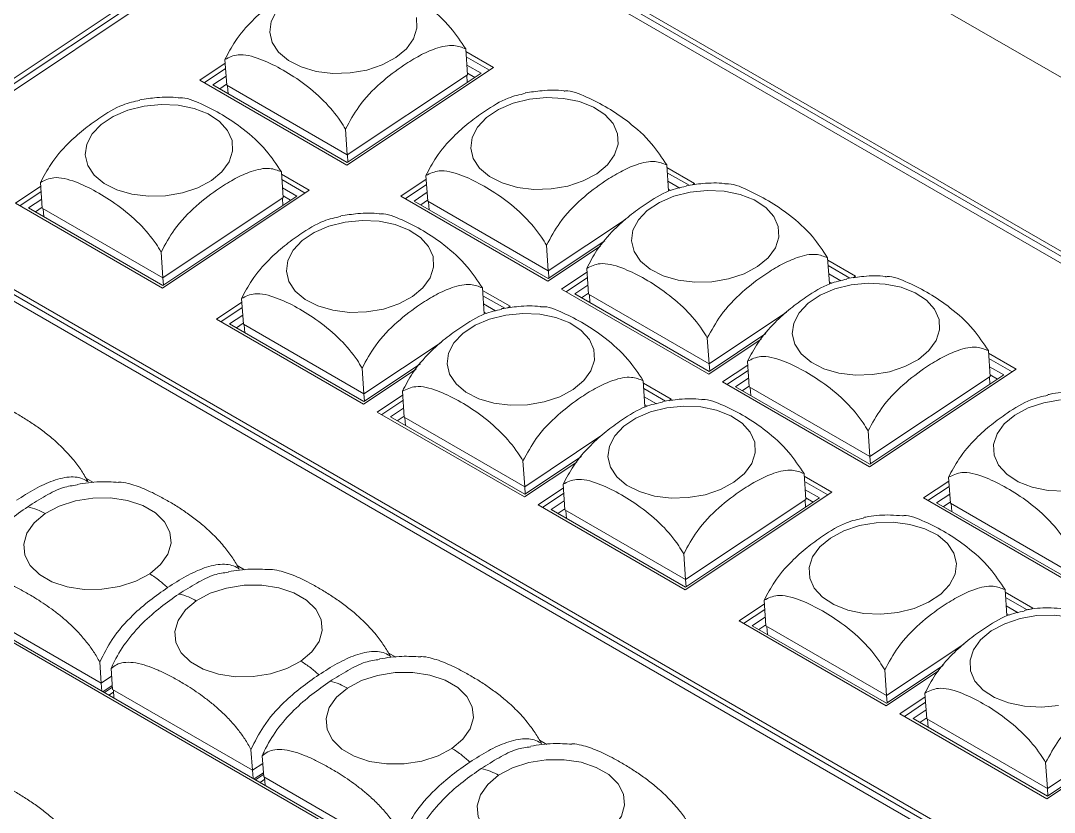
# Model space of a CAD drawing. Header units: millimetres. Extents: x 34 to 261, y 11 to 208.
# Drawn here: x 190.76 to 208.94, y 179.73 to 193.66 of the extents above; entities that cross this region are included whole.
import ezdxf

# ---------------------------------------------------------------- set-up
doc = ezdxf.new("R2010")
doc.units = ezdxf.units.MM

msp = doc.modelspace()

# ---------------------------------------------------------------- linework, layer by layer
at = {"color": 7, "linetype": 'Continuous', "lineweight": 15}
for p, q in [((250.9771, 168.4595), (194.0125, 201.3444)), ((248.518, 166.82), (191.5535, 199.7049)), ((248.5246, 166.7261), (191.56, 199.611)), ((196.5674, 196.6), (187.6492, 190.654)), ((196.5739, 196.5061), (187.6557, 190.5601)), ((187.8189, 190.5561), (196.7371, 196.502)), ((196.7371, 196.502), (233.5491, 175.2509)), ((182.2969, 193.5334), (217.5384, 173.1889)), ((198.6178, 192.7066), (198.5861, 193.1605)), ((199.0761, 192.8364), (198.5891, 193.1175)), ((194.3545, 192.9079), (193.9078, 192.6101)), ((194.3498, 192.975), (194.3814, 192.5211)), ((199.0037, 192.7881), (198.5956, 193.0236)), ((194.361, 192.8139), (193.9868, 192.5645)), ((196.4958, 191.116), (199.0761, 192.8364)), ((198.8567, 192.7326), (196.502, 191.1627)), ((198.6058, 192.8774), (198.8567, 192.7326)), ((198.6157, 192.7365), (198.7481, 192.6601)), ((193.9078, 192.6101), (196.4958, 191.116)), ((194.1403, 192.5261), (194.3704, 192.6795)), ((194.2588, 192.4576), (194.3802, 192.5386)), ((198.6178, 192.7066), (196.5028, 191.2965)), ((198.6042, 192.6975), (198.6131, 192.5701)), ((196.502, 191.1627), (194.1403, 192.5261)), ((196.5028, 191.2965), (194.3814, 192.5211)), ((194.3962, 192.5126), (194.406, 192.3727)), ((196.5028, 191.2965), (196.4711, 191.7504)), ((196.5122, 191.1694), (196.5033, 191.2968)), ((202.1533, 190.6655), (202.1216, 191.1194)), ((195.3748, 190.5444), (195.3431, 190.9983)), ((195.8331, 190.6742), (195.3461, 190.9554)), ((197.8853, 190.934), (197.917, 190.4801)), ((202.6117, 190.7954), (202.1246, 191.0765)), ((202.5145, 190.7613), (202.1312, 190.9826)), ((191.1115, 190.7457), (190.6648, 190.4479)), ((191.1068, 190.8128), (191.1385, 190.3589)), ((195.7607, 190.6259), (195.3527, 190.8615)), ((195.6138, 190.5704), (195.3629, 190.7153)), ((197.89, 190.8668), (197.4434, 190.5691)), ((197.8966, 190.7729), (197.5224, 190.5234)), ((202.3534, 190.714), (202.1414, 190.8364)), ((202.5716, 190.7687), (202.6117, 190.7954)), ((217.5548, 173.3899), (187.8189, 190.5561)), ((191.118, 190.6518), (190.7438, 190.4023)), ((193.2529, 188.9539), (195.8331, 190.6742)), ((193.2591, 189.0005), (195.6138, 190.5704)), ((195.3748, 190.5444), (193.2598, 189.1343)), ((195.3612, 190.5354), (195.3701, 190.408)), ((195.3727, 190.5744), (195.5051, 190.498)), ((197.4434, 190.5691), (200.0314, 189.075)), ((197.9059, 190.6384), (197.6758, 190.485)), ((202.1512, 190.6955), (202.1939, 190.6709)), ((217.5472, 173.3041), (187.8254, 190.4622)), ((190.6648, 190.4479), (193.2529, 188.9539)), ((191.1274, 190.5173), (190.8973, 190.3639)), ((190.8973, 190.3639), (193.2591, 189.0005)), ((191.0158, 190.2955), (191.1372, 190.3764)), ((193.2598, 189.1343), (191.1385, 190.3589)), ((197.6758, 190.485), (200.0376, 189.1216)), ((197.7943, 190.4166), (197.9158, 190.4976)), ((200.0383, 189.2554), (197.917, 190.4801)), ((197.9317, 190.4715), (197.9415, 190.3317)), ((191.1532, 190.3504), (191.163, 190.2105)), ((201.3964, 190.1609), (200.0383, 189.2554)), ((178.6061, 189.6564), (213.4382, 169.5483)), ((200.0383, 189.2554), (200.0066, 189.7093)), ((200.0314, 189.075), (200.9541, 189.6903)), ((200.0376, 189.1216), (201.0336, 189.7857)), ((178.8386, 189.5724), (213.4444, 169.5949)), ((193.2598, 189.1343), (193.2281, 189.5882)), ((204.9817, 189.0327), (204.9501, 189.4866)), ((205.4401, 189.1625), (204.953, 189.4437)), ((200.7137, 189.3011), (200.7454, 188.8472)), ((205.343, 189.1285), (204.9596, 189.3498)), ((193.2692, 189.0073), (193.2604, 189.1347)), ((200.0478, 189.1284), (200.0389, 189.2558)), ((200.7184, 189.234), (200.2718, 188.9362)), ((200.725, 189.1401), (200.3508, 188.8906)), ((205.1818, 189.0812), (204.9698, 189.2036)), ((205.4001, 189.1359), (205.4401, 189.1625)), ((198.9103, 188.5034), (198.8786, 188.9573)), ((199.3687, 188.6332), (198.8816, 188.9144)), ((200.2718, 188.9362), (202.8598, 187.4422)), ((200.7344, 189.0056), (200.5043, 188.8522)), ((204.9796, 189.0627), (205.0223, 189.0381)), ((194.6423, 188.7718), (194.674, 188.3179)), ((199.2716, 188.5991), (198.8882, 188.8204)), ((200.5043, 188.8522), (202.866, 187.4888)), ((200.6228, 188.7838), (200.7442, 188.8648)), ((202.8667, 187.6226), (200.7454, 188.8472)), ((200.7602, 188.8387), (200.7699, 188.6989)), ((194.647, 188.7047), (194.2004, 188.4069)), ((194.6536, 188.6108), (194.2794, 188.3613)), ((199.1104, 188.5518), (198.8984, 188.6742)), ((199.3287, 188.6065), (199.3687, 188.6332)), ((194.2004, 188.4069), (196.7884, 186.9129)), ((194.663, 188.4763), (194.4329, 188.3229)), ((198.9082, 188.5334), (198.9509, 188.5087)), ((204.2248, 188.5281), (202.8667, 187.6226)), ((194.4329, 188.3229), (196.7946, 186.9595)), ((194.5514, 188.2545), (194.6728, 188.3354)), ((196.7953, 187.0933), (194.674, 188.3179)), ((194.6888, 188.3094), (194.6985, 188.1695)), ((198.1534, 187.9987), (196.7953, 187.0933)), ((202.8667, 187.6226), (202.8351, 188.0765)), ((202.8598, 187.4422), (203.7826, 188.0574)), ((202.866, 187.4888), (203.862, 188.1529)), ((207.8101, 187.3999), (207.7785, 187.8538)), ((208.2685, 187.5297), (207.7815, 187.8109)), ((203.5422, 187.6683), (203.5738, 187.2144)), ((208.1961, 187.4814), (207.788, 187.717)), ((196.7953, 187.0933), (196.7637, 187.5472)), ((196.7884, 186.9129), (197.7112, 187.5281)), ((196.7946, 186.9595), (197.7906, 187.6235)), ((202.8762, 187.4956), (202.8673, 187.623)), ((203.5469, 187.6012), (203.1002, 187.3034)), ((203.5534, 187.5073), (203.1792, 187.2578)), ((205.6882, 185.8094), (208.2685, 187.5297)), ((208.0491, 187.4259), (207.7982, 187.5708)), ((201.7387, 186.8706), (201.7071, 187.3245)), ((202.1971, 187.0004), (201.7101, 187.2815)), ((203.1002, 187.3034), (205.6882, 185.8094)), ((203.5628, 187.3728), (203.3327, 187.2194)), ((205.6944, 185.856), (208.0491, 187.4259)), ((207.8101, 187.3999), (205.6952, 185.9898)), ((207.7966, 187.3909), (207.8055, 187.2635)), ((207.8081, 187.4299), (207.9404, 187.3535)), ((196.8048, 186.9663), (196.7959, 187.0937)), ((197.4708, 187.139), (197.5024, 186.6851)), ((202.1, 186.9663), (201.7166, 187.1876)), ((203.3327, 187.2194), (205.6944, 185.856)), ((203.4512, 187.151), (203.5726, 187.2319)), ((205.6952, 185.9898), (203.5738, 187.2144)), ((203.5886, 187.2059), (203.5984, 187.066)), ((197.4754, 187.0719), (197.0288, 186.7741)), ((197.482, 186.978), (197.1078, 186.7285)), ((201.9388, 186.919), (201.7268, 187.0414)), ((201.7366, 186.9005), (201.7793, 186.8759)), ((202.1571, 186.9737), (202.1971, 187.0004)), ((197.0288, 186.7741), (199.6168, 185.2801)), ((197.4914, 186.8435), (197.2613, 186.6901)), ((197.2613, 186.6901), (199.623, 185.3267)), ((197.3798, 186.6217), (197.5012, 186.7026)), ((199.6238, 185.4605), (197.5024, 186.6851)), ((197.5172, 186.6766), (197.5269, 186.5367)), ((200.9818, 186.3659), (199.6238, 185.4605)), ((205.6952, 185.9898), (205.6635, 186.4437)), ((199.623, 185.3267), (200.619, 185.9907)), ((205.7046, 185.8628), (205.6957, 185.9902)), ((199.6238, 185.4605), (199.5921, 185.9144)), ((199.6168, 185.2801), (200.5396, 185.8953)), ((204.5672, 185.2378), (204.5355, 185.6917)), ((205.0255, 185.3676), (204.5385, 185.6487)), ((207.1094, 185.1734), (207.0777, 185.6273)), ((192.0361, 185.5343), (191.9066, 185.6091)), ((199.6332, 185.3334), (199.6243, 185.4608)), ((200.2992, 185.5062), (200.3309, 185.0523)), ((204.9531, 185.3193), (204.545, 185.5548)), ((207.0824, 185.5602), (206.6357, 185.2624)), ((207.0889, 185.4663), (206.7147, 185.2168)), ((200.3039, 185.439), (199.8572, 185.1413)), ((200.3104, 185.3451), (199.9362, 185.0957)), ((202.4452, 183.6472), (205.0255, 185.3676)), ((202.4515, 183.6938), (204.8061, 185.2638)), ((204.8061, 185.2638), (204.5552, 185.4086)), ((204.5651, 185.2677), (204.6975, 185.1913)), ((206.6357, 185.2624), (209.2238, 183.7684)), ((207.0983, 185.3318), (206.8682, 185.1784)), ((199.8572, 185.1413), (202.4452, 183.6472)), ((200.3198, 185.2107), (200.0897, 185.0572)), ((204.5672, 185.2378), (202.4522, 183.8277)), ((204.5536, 185.2287), (204.5625, 185.1013)), ((206.8682, 185.1784), (209.23, 183.815)), ((206.9867, 185.11), (207.1081, 185.1909)), ((209.2307, 183.9488), (207.1094, 185.1734)), ((207.1241, 185.1649), (207.1339, 185.025)), ((200.0897, 185.0572), (202.4515, 183.6938)), ((200.2082, 184.9888), (200.3296, 185.0698)), ((202.4522, 183.8277), (200.3309, 185.0523)), ((200.3456, 185.0437), (200.3554, 184.9039)), ((202.4522, 183.8277), (202.4205, 184.2815)), ((194.6948, 183.9995), (194.5653, 184.0742)), ((202.4616, 183.7006), (202.4527, 183.828)), ((208.071, 183.6506), (208.1027, 183.1967)), ((203.8664, 183.0112), (203.8347, 183.4651)), ((208.5611, 183.3265), (208.074, 183.6077)), ((208.4589, 183.2954), (208.0806, 183.5138)), ((192.1754, 182.0075), (189.7146, 183.428)), ((203.8394, 183.398), (203.3928, 183.1002)), ((203.846, 183.3041), (203.4718, 183.0546)), ((208.3028, 183.2452), (208.0908, 183.3676)), ((208.5295, 183.3055), (208.5611, 183.3265)), ((203.3928, 183.1002), (205.9808, 181.6062)), ((203.8553, 183.1696), (203.6253, 183.0162)), ((208.1006, 183.2267), (208.1433, 183.2021)), ((203.6253, 183.0162), (205.987, 181.6528)), ((203.7438, 182.9478), (203.8652, 183.0288)), ((205.9877, 181.7866), (203.8664, 183.0112)), ((203.8812, 183.0027), (203.8909, 182.8629)), ((197.3535, 182.4646), (197.224, 182.5394)), ((207.3458, 182.6921), (205.9877, 181.7866)), ((192.1754, 182.0075), (192.1497, 182.3755)), ((192.3477, 182.2612), (192.3734, 181.8932)), ((205.9877, 181.7866), (205.956, 182.2405)), ((205.9808, 181.6062), (206.9035, 182.2214)), ((205.987, 181.6528), (206.983, 182.3169)), ((192.3569, 182.1285), (192.1754, 182.0075)), ((192.1857, 181.8673), (192.1759, 182.0079)), ((192.3684, 181.9648), (192.2052, 181.856)), ((192.2184, 181.8484), (192.2173, 181.8641)), ((192.3706, 181.9329), (192.2321, 181.8405)), ((192.3098, 181.7956), (192.3906, 181.8494)), ((194.8341, 180.4726), (192.3734, 181.8932)), ((192.3881, 181.8847), (192.3979, 181.7448)), ((206.6948, 181.3784), (206.6632, 181.8323)), ((205.9883, 181.787), (205.9972, 181.6596)), ((206.6678, 181.7652), (206.2212, 181.4674)), ((206.6744, 181.6713), (206.3002, 181.4218)), ((206.2212, 181.4674), (208.8092, 179.9734)), ((206.6838, 181.5368), (206.4537, 181.3834)), ((206.4537, 181.3834), (208.8154, 180.02)), ((206.5722, 181.315), (206.6936, 181.3959)), ((208.8161, 180.1538), (206.6948, 181.3784)), ((206.7096, 181.3699), (206.7193, 181.2301)), ((200.0122, 180.9298), (199.8827, 181.0046)), ((210.1742, 181.0593), (208.8161, 180.1538)), ((194.8341, 180.4726), (194.8084, 180.8407)), ((195.0064, 180.7264), (195.0321, 180.3583)), ((195.0157, 180.5937), (194.8341, 180.4726)), ((208.8161, 180.1538), (208.7845, 180.6077)), ((208.8092, 179.9734), (209.732, 180.5886)), ((208.8154, 180.02), (209.8114, 180.684)), ((194.8445, 180.3324), (194.8347, 180.473)), ((195.0271, 180.4299), (194.864, 180.3212)), ((195.0293, 180.398), (194.8908, 180.3057)), ((197.4928, 178.9378), (195.0321, 180.3583)), ((194.8771, 180.3136), (194.876, 180.3292)), ((194.9686, 180.2608), (195.0493, 180.3146)), ((195.0468, 180.3498), (195.0566, 180.21)), ((208.8167, 180.1542), (208.8256, 180.0268))]:
    msp.add_line(p, q, dxfattribs=at)
at = {"color": 7, "linetype": 'Continuous', "lineweight": 15, "flags": 128}
for points in [[(197.3544, 193.0066), (197.1183, 192.88), (196.8453, 192.7888), (196.5502, 192.738), (196.249, 192.7302), (195.9577, 192.766), (195.6922, 192.8434), (195.4668, 192.9581), (195.2935, 193.1041), (195.1818, 193.2734), (195.1377, 193.457), (195.1635, 193.6449), (195.2579, 193.8269)], [(197.7192, 193.7105), (197.7285, 193.5235), (197.668, 193.3373), (197.541, 193.1618), (197.3544, 193.0066)], [(194.1114, 190.8444), (193.8753, 190.7178), (193.6023, 190.6267), (193.3073, 190.5758), (193.006, 190.5681), (192.7147, 190.6039), (192.4492, 190.6812), (192.2238, 190.796), (192.0506, 190.9419), (191.9389, 191.1113), (191.8947, 191.2948), (191.9206, 191.4827), (192.0149, 191.6648), (192.1728, 191.8312), (192.3856, 191.9731), (192.6419, 192.0828), (192.9278, 192.1542), (193.228, 192.1837), (193.5263, 192.1696), (193.8065, 192.1127), (194.0537, 192.016), (194.2544, 191.8847), (194.3978, 191.726), (194.4763, 191.5484), (194.4855, 191.3614), (194.425, 191.1751), (194.298, 190.9997), (194.1114, 190.8444)], [(200.8899, 190.9656), (200.6538, 190.839), (200.3809, 190.7478), (200.0858, 190.697), (199.7845, 190.6892), (199.4933, 190.725), (199.2278, 190.8023), (199.0023, 190.9171), (198.8291, 191.0631), (198.7174, 191.2324), (198.6733, 191.416), (198.6991, 191.6038), (198.7934, 191.7859), (198.9513, 191.9524), (199.1641, 192.0943), (199.4204, 192.2039), (199.7063, 192.2754), (200.0065, 192.3049), (200.3048, 192.2908), (200.5851, 192.2338), (200.8322, 192.1371), (201.0329, 192.0059), (201.1763, 191.8471), (201.2548, 191.6695), (201.264, 191.4825), (201.2035, 191.2963), (201.0765, 191.1208), (200.8899, 190.9656)], [(203.7184, 189.3328), (203.4822, 189.2062), (203.2093, 189.115), (202.9142, 189.0641), (202.6129, 189.0564), (202.3217, 189.0922), (202.0562, 189.1695), (201.8307, 189.2843), (201.6575, 189.4303), (201.5458, 189.5996), (201.5017, 189.7831), (201.5275, 189.971), (201.6219, 190.1531), (201.7797, 190.3196), (201.9925, 190.4614), (202.2488, 190.5711), (202.5347, 190.6426), (202.835, 190.6721), (203.1332, 190.6579), (203.4135, 190.601), (203.6606, 190.5043), (203.8613, 190.373), (204.0048, 190.2143), (204.0832, 190.0367), (204.0924, 189.8497), (204.0319, 189.6634), (203.905, 189.488), (203.7184, 189.3328)], [(197.647, 188.8034), (197.4108, 188.6768), (197.1379, 188.5856), (196.8428, 188.5348), (196.5415, 188.5271), (196.2503, 188.5628), (195.9848, 188.6402), (195.7593, 188.7549), (195.5861, 188.9009), (195.4744, 189.0702), (195.4303, 189.2538), (195.4561, 189.4417), (195.5505, 189.6238), (195.7083, 189.7902), (195.9211, 189.9321), (196.1774, 190.0417), (196.4633, 190.1132), (196.7635, 190.1427), (197.0618, 190.1286), (197.3421, 190.0717), (197.5892, 189.975), (197.7899, 189.8437), (197.9334, 189.685), (198.0118, 189.5073), (198.021, 189.3203), (197.9605, 189.1341), (197.8335, 188.9586), (197.647, 188.8034)], [(206.5468, 187.6999), (206.3107, 187.5733), (206.0377, 187.4822), (205.7426, 187.4313), (205.4414, 187.4236), (205.1501, 187.4594), (204.8846, 187.5367), (204.6592, 187.6515), (204.4859, 187.7974), (204.3742, 187.9668), (204.3301, 188.1503), (204.3559, 188.3382), (204.4503, 188.5203), (204.6081, 188.6868), (204.8209, 188.8286), (205.0772, 188.9383), (205.3632, 189.0098), (205.6634, 189.0392), (205.9617, 189.0251), (206.2419, 188.9682), (206.4891, 188.8715), (206.6898, 188.7402), (206.8332, 188.5815), (206.9116, 188.4039), (206.9209, 188.2169), (206.8603, 188.0306), (206.7334, 187.8552), (206.5468, 187.6999)], [(200.4754, 187.1706), (200.2393, 187.044), (199.9663, 186.9528), (199.6712, 186.902), (199.3699, 186.8942), (199.0787, 186.93), (198.8132, 187.0074), (198.5878, 187.1221), (198.4145, 187.2681), (198.3028, 187.4374), (198.2587, 187.621), (198.2845, 187.8089), (198.3789, 187.9909), (198.5367, 188.1574), (198.7495, 188.2993), (199.0058, 188.4089), (199.2918, 188.4804), (199.592, 188.5099), (199.8902, 188.4958), (200.1705, 188.4388), (200.4177, 188.3421), (200.6184, 188.2109), (200.7618, 188.0522), (200.8402, 187.8745), (200.8494, 187.6875), (200.7889, 187.5013), (200.662, 187.3258), (200.4754, 187.1706)], [(208.2439, 186.7203), (208.48, 186.8469), (208.753, 186.938), (209.048, 186.9889)], [(203.3038, 185.5378), (203.0677, 185.4112), (202.7947, 185.32), (202.4997, 185.2692), (202.1984, 185.2614), (201.9071, 185.2972), (201.6416, 185.3745), (201.4162, 185.4893), (201.243, 185.6353), (201.1313, 185.8046), (201.0871, 185.9882), (201.1129, 186.176), (201.2073, 186.3581), (201.3652, 186.5246), (201.578, 186.6665), (201.8342, 186.7761), (202.1202, 186.8476), (202.4204, 186.8771), (202.7187, 186.863), (202.9989, 186.806), (203.2461, 186.7093), (203.4468, 186.5781), (203.5902, 186.4193), (203.6687, 186.2417), (203.6779, 186.0547), (203.6174, 185.8685), (203.4904, 185.693), (203.3038, 185.5378)], [(209.1273, 185.381), (208.829, 185.3951), (208.5487, 185.452), (208.3016, 185.5487), (208.1009, 185.68), (207.9575, 185.8387), (207.879, 186.0164), (207.8698, 186.2033), (207.9303, 186.3896), (208.0573, 186.565), (208.2439, 186.7203)], [(191.188, 184.9897), (191.4341, 185.1205), (191.7192, 185.2129), (192.027, 185.2615), (192.3393, 185.2634), (192.6382, 185.2186), (192.9063, 185.1296), (193.1279, 185.0017), (193.2902, 184.8422), (193.3837, 184.6605), (193.4031, 184.467), (193.3471, 184.2731), (193.2191, 184.09), (193.0265, 183.9284)], [(193.0265, 183.9284), (192.7805, 183.7976), (192.4953, 183.7052), (192.1876, 183.6567), (191.8752, 183.6547), (191.5763, 183.6995), (191.3083, 183.7885), (191.0867, 183.9164), (190.9244, 184.0759), (190.8308, 184.2576), (190.8115, 184.4511), (190.8674, 184.645), (190.9954, 184.8281), (191.188, 184.9897)], [(205.0009, 184.5581), (205.237, 184.6847), (205.51, 184.7759), (205.8051, 184.8267), (206.1063, 184.8345), (206.3976, 184.7987), (206.6631, 184.7213), (206.8885, 184.6066), (207.0618, 184.4606), (207.1734, 184.2913), (207.2176, 184.1077), (207.1918, 183.9198), (207.0974, 183.7378), (206.9395, 183.5713), (206.7267, 183.4294), (206.4705, 183.3198), (206.1845, 183.2483), (205.8843, 183.2188), (205.586, 183.2329), (205.3058, 183.2899), (205.0586, 183.3866), (204.8579, 183.5178), (204.7145, 183.6766), (204.636, 183.8542), (204.6268, 184.0412), (204.6873, 184.2274), (204.8143, 184.4029), (205.0009, 184.5581)], [(193.8467, 183.4549), (194.0928, 183.5857), (194.378, 183.6781), (194.6857, 183.7266), (194.9981, 183.7285), (195.297, 183.6837), (195.565, 183.5948), (195.7866, 183.4668), (195.9489, 183.3074), (196.0424, 183.1256), (196.0618, 182.9322), (196.0058, 182.7383), (195.8778, 182.5552), (195.6852, 182.3935)], [(195.6852, 182.3935), (195.4392, 182.2627), (195.154, 182.1704), (194.8463, 182.1218), (194.5339, 182.1199), (194.235, 182.1647), (193.967, 182.2537), (193.7454, 182.3816), (193.5831, 182.5411), (193.4895, 182.7228), (193.4702, 182.9162), (193.5261, 183.1101), (193.6541, 183.2932), (193.8467, 183.4549)], [(207.8293, 182.9253), (208.0654, 183.0519), (208.3384, 183.1431), (208.6335, 183.1939), (208.9348, 183.2016), (209.226, 183.1659)], [(209.0129, 181.6155), (208.7127, 181.586), (208.4145, 181.6001), (208.1342, 181.657), (207.8871, 181.7538), (207.6864, 181.885), (207.5429, 182.0437), (207.4645, 182.2214), (207.4553, 182.4084), (207.5158, 182.5946), (207.6427, 182.7701), (207.8293, 182.9253)], [(196.5055, 181.92), (196.7515, 182.0508), (197.0367, 182.1432), (197.3444, 182.1918), (197.6568, 182.1937), (197.9557, 182.1489), (198.2237, 182.0599), (198.4453, 181.932), (198.6076, 181.7725), (198.7012, 181.5908), (198.7205, 181.3974), (198.6646, 181.2035), (198.5366, 181.0204), (198.3439, 180.8587)], [(198.3439, 180.8587), (198.0979, 180.7279), (197.8127, 180.6355), (197.505, 180.587), (197.1926, 180.585), (196.8937, 180.6299), (196.6257, 180.7188), (196.4041, 180.8467), (196.2418, 181.0062), (196.1483, 181.1879), (196.1289, 181.3814), (196.1848, 181.5753), (196.3128, 181.7584), (196.5055, 181.92)], [(199.1642, 180.3852), (199.4102, 180.516), (199.6954, 180.6084), (200.0031, 180.6569), (200.3155, 180.6588), (200.6144, 180.614), (200.8824, 180.5251), (201.104, 180.3971), (201.2663, 180.2377), (201.3599, 180.0559), (201.3792, 179.8625), (201.3233, 179.6686), (201.1953, 179.4855), (201.0027, 179.3239)], [(201.0027, 179.3239), (200.7566, 179.193), (200.4715, 179.1007), (200.1637, 179.0521), (199.8514, 179.0502), (199.5525, 179.095), (199.2844, 179.184), (199.0628, 179.3119), (198.9005, 179.4714), (198.807, 179.6531), (198.7876, 179.8465), (198.8436, 180.0404), (198.9716, 180.2235), (199.1642, 180.3852)]]:
    msp.add_lwpolyline(points, dxfattribs=at)
at = {"color": 7, "linetype": 'Continuous', "lineweight": 15}
for points, knots in [([(196.0978, 194.4171), (195.9983, 194.3963), (195.765, 194.3476), (195.4244, 194.1363), (195.1017, 193.9049), (194.8112, 193.6466), (194.5401, 193.3362), (194.4068, 193.0833), (194.3498, 192.975)], [0, 0, 0, 0, 0.16479285, 0.38637289, 0.53238291, 0.68089206, 0.86337841, 1, 1, 1, 1]), ([(198.5861, 193.1605), (198.5004, 193.2891), (198.3049, 193.5823), (197.932, 193.9113), (197.5439, 194.1752), (197.1719, 194.3614), (196.9005, 194.4756), (196.7876, 194.4603), (196.7788, 194.4591)], [0, 0, 0, 0, 0.1703141, 0.388197, 0.5807294, 0.7784516, 0.9828754, 1, 1, 1, 1]), ([(196.4711, 191.7504), (196.5451, 191.886), (196.7137, 192.1951), (197.0859, 192.5737), (197.4509, 192.8509), (197.7773, 193.0493), (198.076, 193.1846), (198.3645, 193.2471), (198.5197, 193.1864), (198.5861, 193.1605)], [0, 0, 0, 0, 0.139962, 0.3190155, 0.4996803, 0.6187293, 0.739816, 0.8886059, 1, 1, 1, 1]), ([(194.3498, 192.975), (194.424, 193.0113), (194.5931, 193.0939), (194.9499, 193.0024), (195.331, 192.8198), (195.7116, 192.5806), (196.0752, 192.2789), (196.3325, 191.9773), (196.4419, 191.7982), (196.4711, 191.7504)], [0, 0, 0, 0, 0.1399748, 0.3190446, 0.4772798, 0.6397802, 0.8077885, 0.9487232, 1, 1, 1, 1]), ([(199.6334, 192.3761), (199.5339, 192.3553), (199.3006, 192.3066), (198.9599, 192.0953), (198.6373, 191.8639), (198.3468, 191.6056), (198.0756, 191.2952), (197.9424, 191.0422), (197.8853, 190.934)], [0, 0, 0, 0, 0.1647928, 0.3863729, 0.5323829, 0.6808921, 0.8633784, 1, 1, 1, 1]), ([(200.3153, 192.4234), (200.3141, 192.4236), (200.1875, 192.4412), (199.9551, 192.4346), (199.7304, 192.4016), (199.632, 192.3871)], [0, 0, 0, 0, 0.0050377, 0.5641084, 1, 1, 1, 1]), ([(202.1216, 191.1194), (202.0359, 191.2481), (201.8405, 191.5413), (201.4675, 191.8703), (201.0794, 192.1342), (200.7074, 192.3203), (200.4361, 192.4345), (200.3231, 192.4193), (200.3144, 192.4181)], [0, 0, 0, 0, 0.1703141, 0.388197, 0.5807294, 0.7784516, 0.9828754, 1, 1, 1, 1]), ([(192.8548, 192.255), (192.7553, 192.2342), (192.5221, 192.1855), (192.1814, 191.9742), (191.8588, 191.7427), (191.5683, 191.4845), (191.2971, 191.1741), (191.1639, 190.9211), (191.1068, 190.8128)], [0, 0, 0, 0, 0.1647928, 0.3863729, 0.5323829, 0.6808921, 0.8633784, 1, 1, 1, 1]), ([(193.5368, 192.3023), (193.5356, 192.3024), (193.409, 192.3201), (193.1766, 192.3135), (192.9519, 192.2804), (192.8535, 192.266)], [0, 0, 0, 0, 0.0050377, 0.5641084, 1, 1, 1, 1]), ([(195.3431, 190.9983), (195.2574, 191.127), (195.062, 191.4202), (194.689, 191.7492), (194.3009, 192.0131), (193.9289, 192.1992), (193.6575, 192.3134), (193.5446, 192.2982), (193.5359, 192.297)], [0, 0, 0, 0, 0.1703141, 0.388197, 0.5807294, 0.7784516, 0.9828754, 1, 1, 1, 1]), ([(200.0066, 189.7093), (200.0806, 189.8449), (200.2492, 190.154), (200.6214, 190.5327), (200.9865, 190.8099), (201.3128, 191.0082), (201.6115, 191.1435), (201.9001, 191.206), (202.0552, 191.1454), (202.1216, 191.1194)], [0, 0, 0, 0, 0.139962, 0.3190155, 0.4996803, 0.6187293, 0.739816, 0.8886059, 1, 1, 1, 1]), ([(191.1068, 190.8128), (191.181, 190.8491), (191.3502, 190.9318), (191.7069, 190.8403), (192.088, 190.6576), (192.4686, 190.4185), (192.8322, 190.1167), (193.0896, 189.8152), (193.1989, 189.636), (193.2281, 189.5882)], [0, 0, 0, 0, 0.1399748, 0.3190446, 0.4772798, 0.6397802, 0.8077885, 0.9487232, 1, 1, 1, 1]), ([(193.2281, 189.5882), (193.3021, 189.7238), (193.4707, 190.0329), (193.8429, 190.4115), (194.208, 190.6887), (194.5343, 190.8871), (194.833, 191.0224), (195.1215, 191.0849), (195.2767, 191.0243), (195.3431, 190.9983)], [0, 0, 0, 0, 0.139962, 0.3190155, 0.4996803, 0.6187293, 0.739816, 0.8886059, 1, 1, 1, 1]), ([(197.8853, 190.934), (197.9595, 190.9702), (198.1287, 191.0529), (198.4854, 190.9614), (198.8665, 190.7788), (199.2471, 190.5396), (199.6107, 190.2379), (199.8681, 189.9363), (199.9775, 189.7571), (200.0066, 189.7093)], [0, 0, 0, 0, 0.1399748, 0.3190446, 0.4772798, 0.6397802, 0.8077885, 0.9487232, 1, 1, 1, 1]), ([(202.4618, 190.7433), (202.3623, 190.7225), (202.129, 190.6738), (201.7884, 190.4625), (201.4657, 190.2311), (201.1752, 189.9728), (200.9041, 189.6624), (200.7708, 189.4094), (200.7137, 189.3011)], [0, 0, 0, 0, 0.16479285, 0.38637289, 0.53238291, 0.68089206, 0.86337841, 1, 1, 1, 1]), ([(203.1437, 190.7906), (203.1426, 190.7908), (203.0159, 190.8084), (202.7835, 190.8018), (202.5589, 190.7688), (202.4604, 190.7543)], [0, 0, 0, 0, 0.0050377, 0.5641084, 1, 1, 1, 1]), ([(204.9501, 189.4866), (204.8643, 189.6153), (204.6689, 189.9085), (204.296, 190.2375), (203.9079, 190.5014), (203.5358, 190.6875), (203.2645, 190.8017), (203.1515, 190.7865), (203.1428, 190.7853)], [0, 0, 0, 0, 0.1703141, 0.388197, 0.5807294, 0.7784516, 0.9828754, 1, 1, 1, 1]), ([(196.3904, 190.214), (196.2909, 190.1932), (196.0576, 190.1444), (195.717, 189.9332), (195.3943, 189.7017), (195.1038, 189.4435), (194.8327, 189.133), (194.6994, 188.8801), (194.6423, 188.7718)], [0, 0, 0, 0, 0.1647928, 0.3863729, 0.5323829, 0.6808921, 0.8633784, 1, 1, 1, 1]), ([(197.0723, 190.2613), (197.0712, 190.2614), (196.9445, 190.2791), (196.7121, 190.2725), (196.4875, 190.2394), (196.389, 190.2249)], [0, 0, 0, 0, 0.00503772, 0.56410842, 1, 1, 1, 1]), ([(198.8786, 188.9573), (198.7929, 189.0859), (198.5975, 189.3792), (198.2246, 189.7082), (197.8365, 189.972), (197.4644, 190.1582), (197.1931, 190.2724), (197.0801, 190.2571), (197.0714, 190.256)], [0, 0, 0, 0, 0.17031413, 0.388197, 0.58072941, 0.77845157, 0.98287545, 1, 1, 1, 1]), ([(202.8351, 188.0765), (202.909, 188.2121), (203.0777, 188.5212), (203.4499, 188.8998), (203.8149, 189.1771), (204.1412, 189.3754), (204.44, 189.5107), (204.7285, 189.5732), (204.8836, 189.5126), (204.9501, 189.4866)], [0, 0, 0, 0, 0.139962, 0.3190155, 0.4996803, 0.6187293, 0.739816, 0.8886059, 1, 1, 1, 1]), ([(200.7137, 189.3011), (200.788, 189.3374), (200.9571, 189.4201), (201.3138, 189.3286), (201.695, 189.1459), (202.0756, 188.9068), (202.4391, 188.6051), (202.6965, 188.3035), (202.8059, 188.1243), (202.8351, 188.0765)], [0, 0, 0, 0, 0.1399748, 0.3190446, 0.4772798, 0.6397802, 0.8077885, 0.9487232, 1, 1, 1, 1]), ([(205.2902, 189.1105), (205.1907, 189.0897), (204.9574, 189.041), (204.6168, 188.8297), (204.2941, 188.5982), (204.0036, 188.34), (203.7325, 188.0296), (203.5992, 187.7766), (203.5422, 187.6683)], [0, 0, 0, 0, 0.1647928, 0.3863729, 0.5323829, 0.6808921, 0.8633784, 1, 1, 1, 1]), ([(205.9721, 189.1578), (205.971, 189.158), (205.8443, 189.1756), (205.612, 189.169), (205.3873, 189.136), (205.2889, 189.1215)], [0, 0, 0, 0, 0.0050377, 0.5641084, 1, 1, 1, 1]), ([(207.7785, 187.8538), (207.6927, 187.9825), (207.4973, 188.2757), (207.1244, 188.6047), (206.7363, 188.8686), (206.3643, 189.0547), (206.0929, 189.1689), (205.98, 189.1537), (205.9712, 189.1525)], [0, 0, 0, 0, 0.1703141, 0.388197, 0.5807294, 0.7784516, 0.9828754, 1, 1, 1, 1]), ([(196.7637, 187.5472), (196.8376, 187.6828), (197.0063, 187.9919), (197.3785, 188.3705), (197.7435, 188.6477), (198.0698, 188.8461), (198.3686, 188.9814), (198.6571, 189.0439), (198.8122, 188.9832), (198.8786, 188.9573)], [0, 0, 0, 0, 0.139962, 0.3190155, 0.4996803, 0.6187293, 0.739816, 0.8886059, 1, 1, 1, 1]), ([(194.6423, 188.7718), (194.7165, 188.8081), (194.8857, 188.8908), (195.2424, 188.7992), (195.6236, 188.6166), (196.0042, 188.3774), (196.3677, 188.0757), (196.6251, 187.7742), (196.7345, 187.595), (196.7637, 187.5472)], [0, 0, 0, 0, 0.1399748, 0.3190446, 0.4772798, 0.6397802, 0.8077885, 0.9487232, 1, 1, 1, 1]), ([(199.2188, 188.5811), (199.1193, 188.5604), (198.886, 188.5116), (198.5454, 188.3004), (198.2227, 188.0689), (197.9322, 187.8106), (197.6611, 187.5002), (197.5278, 187.2473), (197.4708, 187.139)], [0, 0, 0, 0, 0.16479285, 0.38637289, 0.53238291, 0.68089206, 0.86337841, 1, 1, 1, 1]), ([(199.9007, 188.6285), (199.8996, 188.6286), (199.7729, 188.6463), (199.5406, 188.6397), (199.3159, 188.6066), (199.2174, 188.5921)], [0, 0, 0, 0, 0.0050377, 0.5641084, 1, 1, 1, 1]), ([(201.7071, 187.3245), (201.6213, 187.4531), (201.4259, 187.7463), (201.053, 188.0754), (200.6649, 188.3392), (200.2928, 188.5254), (200.0215, 188.6396), (199.9086, 188.6243), (199.8998, 188.6232)], [0, 0, 0, 0, 0.1703141, 0.388197, 0.5807294, 0.7784516, 0.9828754, 1, 1, 1, 1]), ([(205.6635, 186.4437), (205.7375, 186.5793), (205.9061, 186.8884), (206.2783, 187.267), (206.6433, 187.5442), (206.9696, 187.7426), (207.2684, 187.8779), (207.5569, 187.9404), (207.7121, 187.8798), (207.7785, 187.8538)], [0, 0, 0, 0, 0.139962, 0.3190155, 0.4996803, 0.6187293, 0.739816, 0.8886059, 1, 1, 1, 1]), ([(203.5422, 187.6683), (203.6164, 187.7046), (203.7855, 187.7873), (204.1422, 187.6958), (204.5234, 187.5131), (204.904, 187.274), (205.2675, 186.9723), (205.5249, 186.6707), (205.6343, 186.4915), (205.6635, 186.4437)], [0, 0, 0, 0, 0.1399748, 0.3190446, 0.4772798, 0.6397802, 0.8077885, 0.9487232, 1, 1, 1, 1]), ([(199.5921, 185.9144), (199.6661, 186.05), (199.8347, 186.3591), (200.2069, 186.7377), (200.5719, 187.0149), (200.8982, 187.2133), (201.197, 187.3486), (201.4855, 187.4111), (201.6406, 187.3504), (201.7071, 187.3245)], [0, 0, 0, 0, 0.139962, 0.3190155, 0.4996803, 0.6187293, 0.739816, 0.8886059, 1, 1, 1, 1]), ([(197.4708, 187.139), (197.545, 187.1753), (197.7141, 187.258), (198.0708, 187.1664), (198.452, 186.9838), (198.8326, 186.7446), (199.1961, 186.4429), (199.4535, 186.1413), (199.5629, 185.9622), (199.5921, 185.9144)], [0, 0, 0, 0, 0.1399748, 0.3190446, 0.4772798, 0.6397802, 0.8077885, 0.9487232, 1, 1, 1, 1]), ([(209.5087, 187.1106), (209.4385, 187.1164), (209.2407, 187.1325), (209.0075, 187.1198), (208.8525, 187.0864), (208.8227, 187.08)], [0, 0, 0, 0, 0.3078868, 0.8671161, 1, 1, 1, 1]), ([(191.9443, 185.5461), (191.9073, 185.6109), (191.8318, 185.7428), (191.6827, 185.9412), (191.5059, 186.137), (191.3131, 186.3134), (191.1221, 186.4637), (190.9363, 186.5933), (190.7487, 186.7112), (190.5746, 186.8103), (190.4153, 186.8925), (190.2706, 186.9588), (190.1266, 187.0151), (189.9791, 187.0563), (189.8737, 187.0796), (189.8215, 187.0765), (189.8171, 187.0762)], [0, 0, 0, 0, 0.0705112, 0.1434785, 0.2326984, 0.3244469, 0.405771, 0.487752, 0.571099, 0.6547323, 0.7195054, 0.7844497, 0.8501515, 0.9162666, 0.9929149, 1, 1, 1, 1]), ([(202.0472, 186.9483), (201.9477, 186.9275), (201.7145, 186.8788), (201.3738, 186.6675), (201.0511, 186.4361), (200.7607, 186.1778), (200.4895, 185.8674), (200.3562, 185.6145), (200.2992, 185.5062)], [0, 0, 0, 0, 0.1647928, 0.3863729, 0.5323829, 0.6808921, 0.8633784, 1, 1, 1, 1]), ([(202.7291, 186.9956), (202.728, 186.9958), (202.6013, 187.0134), (202.369, 187.0069), (202.1443, 186.9738), (202.0459, 186.9593)], [0, 0, 0, 0, 0.00503772, 0.56410842, 1, 1, 1, 1]), ([(204.5355, 185.6917), (204.4498, 185.8203), (204.2543, 186.1135), (203.8814, 186.4425), (203.4933, 186.7064), (203.1213, 186.8926), (202.8499, 187.0067), (202.737, 186.9915), (202.7283, 186.9903)], [0, 0, 0, 0, 0.1703141, 0.388197, 0.5807294, 0.7784516, 0.9828754, 1, 1, 1, 1]), ([(208.8248, 187.0692), (208.7256, 187.0485), (208.4927, 186.9998), (208.1523, 186.7887), (207.8297, 186.5572), (207.5392, 186.299), (207.268, 185.9886), (207.1348, 185.7356), (207.0777, 185.6273)], [0, 0, 0, 0, 0.164373, 0.3860644, 0.5321479, 0.6807317, 0.8633097, 1, 1, 1, 1]), ([(190.6832, 185.2219), (190.7912, 185.2909), (191.0069, 185.4288), (191.3347, 185.581), (191.6456, 185.6523), (191.8465, 185.6139), (191.9298, 185.5561), (191.9443, 185.5461)], [0, 0, 0, 0, 0.23929586, 0.47800961, 0.72561538, 0.9522674, 1, 1, 1, 1]), ([(202.4205, 184.2815), (202.4945, 184.4172), (202.6631, 184.7262), (203.0353, 185.1049), (203.4003, 185.3821), (203.7267, 185.5804), (204.0254, 185.7157), (204.3139, 185.7783), (204.4691, 185.7176), (204.5355, 185.6917)], [0, 0, 0, 0, 0.139962, 0.3190155, 0.4996803, 0.6187293, 0.739816, 0.8886059, 1, 1, 1, 1]), ([(207.0777, 185.6273), (207.1519, 185.6636), (207.3211, 185.7463), (207.6778, 185.6547), (208.0589, 185.4721), (208.4395, 185.2329), (208.8031, 184.9312), (209.0605, 184.6297), (209.1698, 184.4505), (209.199, 184.4027)], [0, 0, 0, 0, 0.1399748, 0.3190446, 0.4772798, 0.6397802, 0.8077885, 0.9487232, 1, 1, 1, 1]), ([(191.7534, 185.4911), (191.6715, 185.4808), (191.4929, 185.4582), (191.1937, 185.3044), (190.986, 185.1736), (190.8812, 185.1076)], [0, 0, 0, 0, 0.2957653, 0.6447589, 1, 1, 1, 1]), ([(192.4757, 185.5368), (192.3656, 185.5438), (192.124, 185.559), (191.8832, 185.5221), (191.7522, 185.502)], [0, 0, 0, 0, 0.4557876, 1, 1, 1, 1]), ([(194.6031, 184.0113), (194.566, 184.0761), (194.4905, 184.208), (194.3414, 184.4063), (194.1646, 184.6022), (193.9718, 184.7785), (193.7809, 184.9289), (193.595, 185.0585), (193.4074, 185.1763), (193.2333, 185.2755), (193.074, 185.3577), (192.9293, 185.424), (192.7854, 185.4802), (192.6378, 185.5214), (192.5324, 185.5448), (192.4803, 185.5416), (192.4759, 185.5414)], [0, 0, 0, 0, 0.0705112, 0.1434785, 0.2326984, 0.3244469, 0.405771, 0.487752, 0.571099, 0.6547323, 0.7195054, 0.7844497, 0.8501515, 0.9162666, 0.9929149, 1, 1, 1, 1]), ([(200.2992, 185.5062), (200.3734, 185.5424), (200.5426, 185.6251), (200.8993, 185.5336), (201.2804, 185.351), (201.661, 185.1118), (202.0246, 184.8101), (202.282, 184.5085), (202.3913, 184.3293), (202.4205, 184.2815)], [0, 0, 0, 0, 0.1399748, 0.3190446, 0.4772798, 0.6397802, 0.8077885, 0.9487232, 1, 1, 1, 1]), ([(190.8812, 185.1076), (190.7746, 185.0333), (190.5598, 184.8836), (190.2406, 184.6059), (189.947, 184.2735), (189.7691, 183.9826), (189.7008, 183.8237), (189.689, 183.7961)], [0, 0, 0, 0, 0.2372044, 0.4779822, 0.725601, 0.9522649, 1, 1, 1, 1]), ([(190.8812, 185.1076), (190.9375, 185.0939), (191.0367, 185.0699), (191.1424, 185.0139), (191.188, 184.9897)], [0, 0, 0, 0, 0.5679473, 1, 1, 1, 1]), ([(205.5818, 184.9071), (205.4827, 184.8863), (205.2497, 184.8376), (204.9094, 184.6265), (204.5867, 184.3951), (204.2962, 184.1368), (204.0251, 183.8264), (203.8918, 183.5734), (203.8347, 183.4651)], [0, 0, 0, 0, 0.16437301, 0.38606444, 0.53214785, 0.68073165, 0.86330973, 1, 1, 1, 1]), ([(206.2657, 184.9485), (206.1955, 184.9542), (205.9977, 184.9703), (205.7645, 184.9576), (205.6095, 184.9242), (205.5797, 184.9178)], [0, 0, 0, 0, 0.3078868, 0.8671161, 1, 1, 1, 1]), ([(208.071, 183.6506), (207.9853, 183.7793), (207.7899, 184.0725), (207.417, 184.4015), (207.0288, 184.6654), (206.6568, 184.8514), (206.3862, 184.9656), (206.2739, 184.9506), (206.2658, 184.9496)], [0, 0, 0, 0, 0.1705389, 0.3887094, 0.581496, 0.7794792, 0.9841729, 1, 1, 1, 1]), ([(193.3419, 183.687), (193.4499, 183.7561), (193.6656, 183.894), (193.9934, 184.0462), (194.3043, 184.1174), (194.5052, 184.079), (194.5886, 184.0213), (194.6031, 184.0113)], [0, 0, 0, 0, 0.23929586, 0.47800961, 0.72561538, 0.9522674, 1, 1, 1, 1]), ([(195.1344, 184.002), (195.0243, 184.0089), (194.7827, 184.0241), (194.5419, 183.9872), (194.4109, 183.9672)], [0, 0, 0, 0, 0.45578764, 1, 1, 1, 1]), ([(197.2618, 182.4764), (197.2247, 182.5412), (197.1492, 182.6731), (197.0001, 182.8715), (196.8234, 183.0673), (196.6306, 183.2437), (196.4396, 183.394), (196.2537, 183.5236), (196.0661, 183.6415), (195.8921, 183.7406), (195.7327, 183.8228), (195.588, 183.8891), (195.4441, 183.9454), (195.2965, 183.9866), (195.1911, 184.0099), (195.139, 184.0068), (195.1346, 184.0065)], [0, 0, 0, 0, 0.0705112, 0.1434785, 0.2326984, 0.3244469, 0.405771, 0.487752, 0.571099, 0.6547323, 0.7195054, 0.7844497, 0.8501515, 0.9162666, 0.9929149, 1, 1, 1, 1]), ([(189.689, 183.7961), (189.7197, 183.8217), (189.7824, 183.8739), (189.9152, 183.9095), (190.0783, 183.9092), (190.2616, 183.8684), (190.4468, 183.8016), (190.6294, 183.7184), (190.8156, 183.6205), (190.9899, 183.5186), (191.1506, 183.416), (191.2978, 183.3139), (191.4455, 183.2013), (191.6002, 183.0698), (191.7604, 182.9144), (191.9113, 182.7407), (192.0448, 182.5595), (192.1144, 182.4374), (192.1497, 182.3755)], [0, 0, 0, 0, 0.0585698, 0.1191796, 0.1932897, 0.2695002, 0.3370516, 0.4051487, 0.4743805, 0.54385, 0.5976535, 0.6515991, 0.706174, 0.7610921, 0.8247597, 0.8897082, 0.9440957, 1, 1, 1, 1]), ([(193.0265, 183.9284), (193.0853, 183.891), (193.1919, 183.8233), (193.2955, 183.7292), (193.3419, 183.687)], [0, 0, 0, 0, 0.5520218, 1, 1, 1, 1]), ([(194.4121, 183.9563), (194.3302, 183.9459), (194.1516, 183.9233), (193.8524, 183.7695), (193.6447, 183.6387), (193.5399, 183.5727)], [0, 0, 0, 0, 0.2957653, 0.6447589, 1, 1, 1, 1]), ([(192.1497, 182.3755), (192.2177, 182.5124), (192.3717, 182.8219), (192.6965, 183.1808), (193.0296, 183.4698), (193.2372, 183.6142), (193.3419, 183.687)], [0, 0, 0, 0, 0.2379154, 0.5382584, 0.7670811, 1, 1, 1, 1]), ([(205.956, 182.2405), (206.03, 182.3761), (206.1986, 182.6852), (206.5709, 183.0638), (206.9359, 183.3411), (207.2622, 183.5394), (207.5609, 183.6747), (207.8495, 183.7372), (208.0046, 183.6766), (208.071, 183.6506)], [0, 0, 0, 0, 0.139962, 0.3190155, 0.4996803, 0.6187293, 0.739816, 0.8886059, 1, 1, 1, 1]), ([(193.5399, 183.5727), (193.4333, 183.4984), (193.2185, 183.3487), (192.8993, 183.0711), (192.6058, 182.7386), (192.4278, 182.4477), (192.3596, 182.2889), (192.3477, 182.2612)], [0, 0, 0, 0, 0.2372044, 0.4779822, 0.725601, 0.9522649, 1, 1, 1, 1]), ([(193.5399, 183.5727), (193.5963, 183.5591), (193.6954, 183.5351), (193.8011, 183.4791), (193.8467, 183.4549)], [0, 0, 0, 0, 0.5679473, 1, 1, 1, 1]), ([(203.8347, 183.4651), (203.9089, 183.5014), (204.0781, 183.5841), (204.4348, 183.4926), (204.8159, 183.3099), (205.1966, 183.0708), (205.5601, 182.7691), (205.8175, 182.4675), (205.9269, 182.2883), (205.956, 182.2405)], [0, 0, 0, 0, 0.1399748, 0.3190446, 0.4772798, 0.6397802, 0.8077885, 0.9487232, 1, 1, 1, 1]), ([(208.4103, 183.2742), (208.3111, 183.2535), (208.0781, 183.2048), (207.7378, 182.9937), (207.4151, 182.7623), (207.1246, 182.504), (206.8535, 182.1936), (206.7202, 181.9406), (206.6632, 181.8323)], [0, 0, 0, 0, 0.16437301, 0.38606444, 0.53214785, 0.68073165, 0.86330973, 1, 1, 1, 1]), ([(209.0942, 183.3157), (209.0239, 183.3214), (208.8261, 183.3375), (208.5929, 183.3248), (208.4379, 183.2914), (208.4081, 183.285)], [0, 0, 0, 0, 0.3078868, 0.8671161, 1, 1, 1, 1]), ([(196.0007, 182.1522), (196.1086, 182.2212), (196.3244, 182.3592), (196.6521, 182.5113), (196.963, 182.5826), (197.1639, 182.5442), (197.2473, 182.4865), (197.2618, 182.4764)], [0, 0, 0, 0, 0.23929586, 0.47800961, 0.72561538, 0.9522674, 1, 1, 1, 1]), ([(192.3477, 182.2612), (192.3785, 182.2869), (192.4411, 182.339), (192.5739, 182.3747), (192.737, 182.3743), (192.9203, 182.3335), (193.1055, 182.2667), (193.2881, 182.1836), (193.4743, 182.0857), (193.6486, 181.9838), (193.8093, 181.8811), (193.9566, 181.779), (194.1042, 181.6665), (194.2589, 181.5349), (194.4191, 181.3795), (194.57, 181.2058), (194.7035, 181.0247), (194.7731, 180.9026), (194.8084, 180.8407)], [0, 0, 0, 0, 0.0585698, 0.1191796, 0.1932897, 0.2695002, 0.3370516, 0.4051487, 0.4743805, 0.54385, 0.5976535, 0.6515991, 0.706174, 0.7610921, 0.8247597, 0.8897082, 0.9440957, 1, 1, 1, 1]), ([(195.6852, 182.3935), (195.7441, 182.3562), (195.8506, 182.2885), (195.9542, 182.1943), (196.0007, 182.1522)], [0, 0, 0, 0, 0.5520218, 1, 1, 1, 1]), ([(197.0709, 182.4214), (196.9889, 182.4111), (196.8103, 182.3885), (196.5112, 182.2347), (196.3034, 182.1039), (196.1987, 182.0379)], [0, 0, 0, 0, 0.2957653, 0.6447589, 1, 1, 1, 1]), ([(197.7931, 182.4671), (197.683, 182.4741), (197.4414, 182.4893), (197.2007, 182.4524), (197.0696, 182.4323)], [0, 0, 0, 0, 0.4557876, 1, 1, 1, 1]), ([(199.9205, 180.9416), (199.8834, 181.0064), (199.8079, 181.1383), (199.6588, 181.3367), (199.4821, 181.5325), (199.2893, 181.7088), (199.0983, 181.8592), (198.9124, 181.9888), (198.7248, 182.1066), (198.5508, 182.2058), (198.3914, 182.288), (198.2468, 182.3543), (198.1028, 182.4105), (197.9552, 182.4517), (197.8499, 182.4751), (197.7977, 182.4719), (197.7933, 182.4717)], [0, 0, 0, 0, 0.0705112, 0.1434785, 0.2326984, 0.3244469, 0.405771, 0.487752, 0.571099, 0.6547323, 0.7195054, 0.7844497, 0.8501515, 0.9162666, 0.9929149, 1, 1, 1, 1]), ([(194.8084, 180.8407), (194.8764, 180.9775), (195.0304, 181.2871), (195.3552, 181.646), (195.6883, 181.9349), (195.8959, 182.0793), (196.0007, 182.1522)], [0, 0, 0, 0, 0.2379154, 0.5382584, 0.7670811, 1, 1, 1, 1]), ([(196.1987, 182.0379), (196.092, 181.9636), (195.8772, 181.8139), (195.558, 181.5362), (195.2645, 181.2038), (195.0866, 180.9129), (195.0183, 180.754), (195.0064, 180.7264)], [0, 0, 0, 0, 0.2372044, 0.4779822, 0.725601, 0.9522649, 1, 1, 1, 1]), ([(196.1987, 182.0379), (196.255, 182.0242), (196.3541, 182.0002), (196.4598, 181.9442), (196.5055, 181.92)], [0, 0, 0, 0, 0.5679473, 1, 1, 1, 1]), ([(208.7845, 180.6077), (208.8585, 180.7433), (209.0271, 181.0524), (209.3993, 181.431), (209.7643, 181.7083), (210.0906, 181.9066), (210.3894, 182.0419), (210.6779, 182.1044), (210.833, 182.0438), (210.8995, 182.0178)], [0, 0, 0, 0, 0.139962, 0.3190155, 0.4996803, 0.6187293, 0.739816, 0.8886059, 1, 1, 1, 1]), ([(206.6632, 181.8323), (206.7374, 181.8686), (206.9065, 181.9513), (207.2632, 181.8598), (207.6444, 181.6771), (208.025, 181.438), (208.3885, 181.1363), (208.6459, 180.8347), (208.7553, 180.6555), (208.7845, 180.6077)], [0, 0, 0, 0, 0.1399748, 0.3190446, 0.4772798, 0.6397802, 0.8077885, 0.9487232, 1, 1, 1, 1]), ([(198.6594, 180.6173), (198.7674, 180.6864), (198.9831, 180.8243), (199.3108, 180.9765), (199.6217, 181.0477), (199.8226, 181.0093), (199.906, 180.9516), (199.9205, 180.9416)], [0, 0, 0, 0, 0.23929586, 0.47800961, 0.72561538, 0.9522674, 1, 1, 1, 1]), ([(200.4519, 180.9323), (200.3417, 180.9392), (200.1001, 180.9545), (199.8594, 180.9175), (199.7284, 180.8975)], [0, 0, 0, 0, 0.4557876, 1, 1, 1, 1]), ([(202.5792, 179.4067), (202.5421, 179.4715), (202.4667, 179.6034), (202.3176, 179.8018), (202.1408, 179.9976), (201.948, 180.174), (201.757, 180.3243), (201.5711, 180.4539), (201.3836, 180.5718), (201.2095, 180.6709), (201.0502, 180.7531), (200.9055, 180.8194), (200.7615, 180.8757), (200.614, 180.9169), (200.5086, 180.9402), (200.4564, 180.9371), (200.452, 180.9368)], [0, 0, 0, 0, 0.0705112, 0.1434785, 0.2326984, 0.3244469, 0.405771, 0.487752, 0.571099, 0.6547323, 0.7195054, 0.7844497, 0.8501515, 0.9162666, 0.9929149, 1, 1, 1, 1]), ([(195.0064, 180.7264), (195.0372, 180.752), (195.0998, 180.8042), (195.2326, 180.8398), (195.3957, 180.8395), (195.579, 180.7987), (195.7642, 180.7319), (195.9468, 180.6487), (196.133, 180.5508), (196.3073, 180.4489), (196.4681, 180.3463), (196.6153, 180.2442), (196.7629, 180.1316), (196.9177, 180.0001), (197.0778, 179.8447), (197.2288, 179.671), (197.3622, 179.4898), (197.4318, 179.3677), (197.4671, 179.3058)], [0, 0, 0, 0, 0.0585698, 0.1191796, 0.1932897, 0.2695002, 0.3370516, 0.4051487, 0.4743805, 0.54385, 0.5976535, 0.6515991, 0.706174, 0.7610921, 0.8247597, 0.8897082, 0.9440957, 1, 1, 1, 1]), ([(198.3439, 180.8587), (198.4028, 180.8213), (198.5093, 180.7536), (198.613, 180.6595), (198.6594, 180.6173)], [0, 0, 0, 0, 0.5520218, 1, 1, 1, 1]), ([(199.7296, 180.8866), (199.6476, 180.8762), (199.469, 180.8536), (199.1699, 180.6998), (198.9622, 180.569), (198.8574, 180.503)], [0, 0, 0, 0, 0.2957653, 0.6447589, 1, 1, 1, 1]), ([(197.4671, 179.3058), (197.5352, 179.4427), (197.6891, 179.7522), (198.014, 180.1111), (198.347, 180.4001), (198.5546, 180.5445), (198.6594, 180.6173)], [0, 0, 0, 0, 0.2379154, 0.5382584, 0.7670811, 1, 1, 1, 1]), ([(191.9038, 178.9042), (191.8667, 178.969), (191.7912, 179.1009), (191.6421, 179.2992), (191.4654, 179.4951), (191.2726, 179.6714), (191.0816, 179.8218), (190.8957, 179.9514), (190.7082, 180.0692), (190.5341, 180.1684), (190.3747, 180.2506), (190.2301, 180.3169), (190.0861, 180.3731), (189.9385, 180.4143), (189.8332, 180.4377), (189.781, 180.4345), (189.7766, 180.4342)], [0, 0, 0, 0, 0.0705112, 0.1434785, 0.2326984, 0.3244469, 0.405771, 0.487752, 0.571099, 0.6547323, 0.7195054, 0.7844497, 0.8501515, 0.9162666, 0.9929149, 1, 1, 1, 1]), ([(198.8574, 180.503), (198.7508, 180.4287), (198.536, 180.279), (198.2167, 180.0014), (197.9232, 179.6689), (197.7453, 179.378), (197.677, 179.2192), (197.6651, 179.1915)], [0, 0, 0, 0, 0.2372044, 0.4779822, 0.725601, 0.9522649, 1, 1, 1, 1]), ([(198.8574, 180.503), (198.9137, 180.4894), (199.0129, 180.4654), (199.1185, 180.4094), (199.1642, 180.3852)], [0, 0, 0, 0, 0.5679473, 1, 1, 1, 1])]:
    msp.add_open_spline(points, degree=3, knots=knots, dxfattribs=at)

doc.saveas('drawing.dxf')
